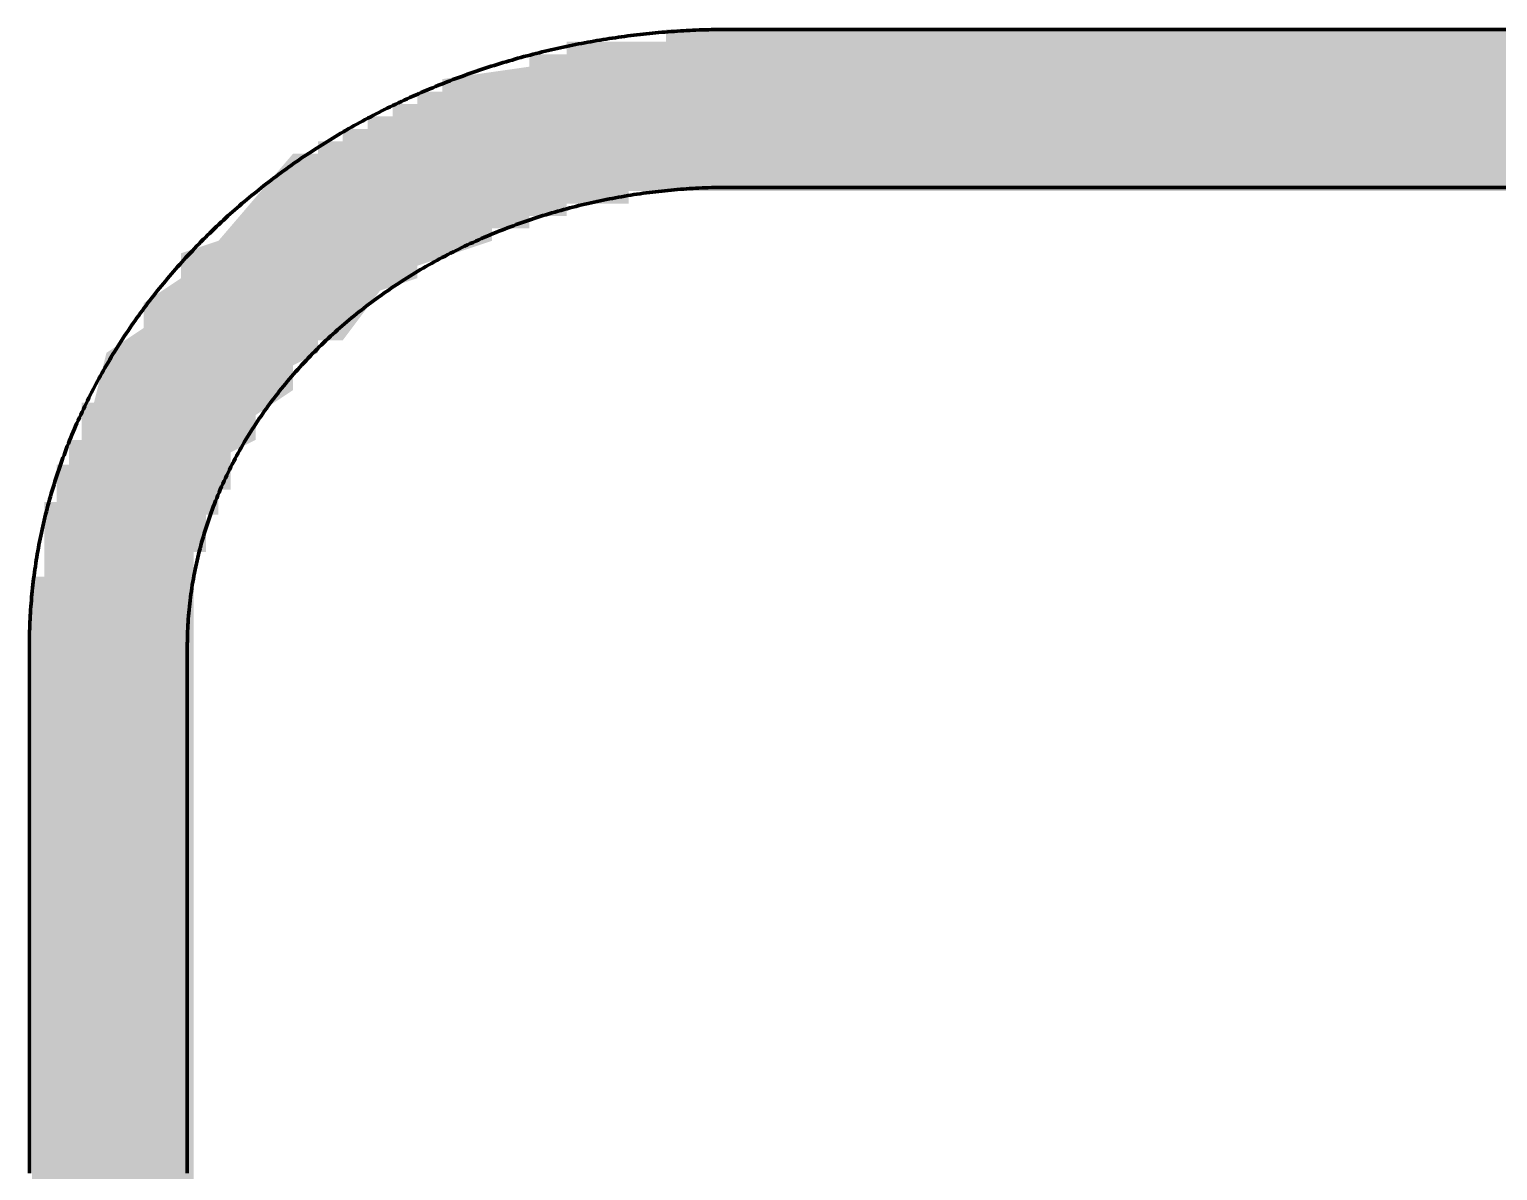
# Model space of a CAD drawing. Header units: millimetres. Extents: x 0 to 420, y 0 to 297.
# Drawn here: x 83.68 to 95.49, y 227.58 to 236.75 of the extents above; entities that cross this region are included whole.
import ezdxf

# ---------------------------------------------------------------- set-up
doc = ezdxf.new("R2010")
doc.units = ezdxf.units.MM
doc.layers.add('01-VISIBLE', color=7, linetype='CONTINUOUS', lineweight=70)
doc.layers.add('13-GRAFICA', color=30, linetype='CONTINUOUS', lineweight=18)

msp = doc.modelspace()

# ---------------------------------------------------------------- hatches: boundary and pattern name
at = {"layer": '13-GRAFICA', "true_color": 0xb21820}
h = msp.add_hatch(color=7, dxfattribs=at)
h.dxf.hatch_style = 1
h.paths.add_polyline_path([(83.7, 208.75), (83.7, 232.35), (83.8, 232.35), (83.8, 232.95), (83.9, 232.95), (83.9, 233.25), (84, 233.25), (84, 233.45), (84.1, 233.45), (84.1, 233.75), (84.2, 233.75), (84.3, 234.15), (84.6, 234.35), (84.6, 234.55), (84.9, 234.75), (84.9, 234.95), (85.2, 235.05), (85.8, 235.75), (86, 235.75), (86, 235.85), (86.2, 235.85), (86.2, 235.95), (86.4, 235.95), (86.4, 236.05), (86.6, 236.05), (86.6, 236.15), (86.8, 236.15), (86.8, 236.25), (87, 236.25), (87, 236.35), (87.7, 236.45), (87.7, 236.55), (88, 236.55), (88, 236.65), (88.8, 236.65), (88.8, 236.75), (97.2, 236.75), (97.2, 236.65), (98, 236.65), (98, 236.55), (98.3, 236.55), (98.3, 236.45), (98.7, 236.45), (98.7, 236.35), (99, 236.35), (99, 236.25), (99.2, 236.25), (99.2, 236.15), (99.4, 236.15), (99.4, 236.05), (99.6, 236.05), (99.6, 235.95), (100.2, 235.75), (100.8, 235.05), (101.1, 234.95), (101.1, 234.75), (101.2, 234.75), (101.2, 234.65), (101.4, 234.55), (101.4, 234.35), (101.7, 234.15), (101.7, 233.95), (101.8, 233.95), (101.8, 233.75), (101.9, 233.75), (101.9, 233.45), (102, 233.45), (102, 233.25), (102.1, 233.25), (102.2, 232.35), (102.3, 232.35), (102.3, 208.75), (102.2, 208.75), (102, 208.45), (101.8, 208.45), (101.7, 208.25), (101.5, 208.25), (101.4, 208.05), (101.2, 208.05), (101.2, 204.95), (101, 204.95), (101, 232.55), (100.9, 232.55), (100.9, 232.85), (100.8, 232.85), (100.8, 233.05), (100.7, 233.05), (100.7, 233.35), (100.6, 233.35), (100.5, 233.65), (100.2, 233.85), (100.2, 234.05), (100.1, 234.05), (100, 234.25), (99.8, 234.25), (99.8, 234.35), (99.7, 234.35), (99.5, 234.65), (99.3, 234.65), (99.2, 234.85), (99, 234.85), (99, 234.95), (98.8, 234.95), (98.8, 235.05), (98.6, 235.05), (98.6, 235.15), (98, 235.25), (98, 235.35), (97.5, 235.35), (97.5, 235.45), (88.5, 235.45), (88.5, 235.35), (88, 235.35), (88, 235.25), (87.7, 235.25), (87.7, 235.15), (87.4, 235.15), (87.4, 235.05), (86.8, 234.85), (86.8, 234.75), (86.5, 234.65), (86.2, 234.25), (86, 234.25), (86, 234.15), (85.8, 234.05), (85.8, 233.85), (85.5, 233.65), (85.5, 233.45), (85.3, 233.35), (85.3, 233.05), (85.2, 233.05), (85.2, 232.85), (85.1, 232.85), (85.1, 232.55), (85, 232.55), (85, 204.95), (84.8, 204.95), (84.8, 208.05), (84.6, 208.05), (84.5, 208.25), (84.3, 208.25), (84.2, 208.45), (84, 208.45), (84, 208.55)])

# ---------------------------------------------------------------- linework, layer by layer
at = {"layer": '01-VISIBLE'}
for p, q in [((89.315, 236.75), (96.685, 236.75)), ((89.315, 235.48), (96.685, 235.48)), ((83.68, 229.481), (83.68, 231.7849)), ((84.95, 229.481), (84.95, 231.7849))]:
    msp.add_line(p, q, dxfattribs=at)
for points in [[(83.68, 231.7849), (83.6801, 231.8099), (83.6803, 231.8349), (83.6806, 231.86), (83.6811, 231.885), (83.6818, 231.91), (83.6826, 231.935), (83.6835, 231.96), (83.6846, 231.985), (83.6858, 232.01), (83.6871, 232.035), (83.6886, 232.06), (83.6903, 232.085), (83.6921, 232.11), (83.694, 232.1349), (83.6961, 232.1599), (83.6983, 232.1848), (83.7006, 232.2097), (83.7031, 232.2346), (83.7057, 232.2595), (83.7085, 232.2844), (83.7114, 232.3092), (83.7145, 232.3341), (83.7177, 232.3589), (83.721, 232.3837), (83.7245, 232.4085), (83.7281, 232.4333), (83.7319, 232.458), (83.7358, 232.4827), (83.7399, 232.5074), (83.744, 232.5321), (83.7484, 232.5568), (83.7528, 232.5814), (83.7574, 232.606), (83.7622, 232.6306), (83.767, 232.6551), (83.7721, 232.6796), (83.7772, 232.7041), (83.7825, 232.7286), (83.7879, 232.753), (83.7935, 232.7774), (83.7992, 232.8018), (83.805, 232.8261), (83.811, 232.8504), (83.8171, 232.8747), (83.8234, 232.8989), (83.8298, 232.9232), (83.8363, 232.9473), (83.8429, 232.9714), (83.8497, 232.9955), (83.8566, 233.0196), (83.8637, 233.0436), (83.8709, 233.0676), (83.8782, 233.0915), (83.8857, 233.1154), (83.8932, 233.1393), (83.901, 233.1631), (83.9088, 233.1868), (83.9168, 233.2106), (83.9249, 233.2342), (83.9331, 233.2579), (83.9415, 233.2815), (83.95, 233.305), (83.9586, 233.3285), (83.9674, 233.3519), (83.9763, 233.3753), (83.9853, 233.3987), (83.9945, 233.422), (84.0037, 233.4452), (84.0131, 233.4684), (84.0227, 233.4916), (84.0323, 233.5147), (84.0421, 233.5377), (84.052, 233.5607), (84.062, 233.5836), (84.0722, 233.6065), (84.0824, 233.6293), (84.0928, 233.6521), (84.1033, 233.6748), (84.114, 233.6975), (84.1247, 233.7201), (84.1356, 233.7426), (84.1466, 233.7651), (84.1577, 233.7875), (84.169, 233.8099), (84.1804, 233.8322), (84.1918, 233.8544), (84.2034, 233.8766), (84.2151, 233.8987), (84.227, 233.9208), (84.2389, 233.9428), (84.251, 233.9647), (84.2632, 233.9866), (84.2755, 234.0084), (84.2879, 234.0301), (84.3004, 234.0518), (84.3131, 234.0734), (84.3258, 234.0949), (84.3387, 234.1164), (84.3517, 234.1378), (84.3647, 234.1591), (84.3779, 234.1804), (84.3912, 234.2016), (84.4047, 234.2227), (84.4182, 234.2438), (84.4318, 234.2647), (84.4456, 234.2857), (84.4594, 234.3065), (84.4734, 234.3273), (84.4875, 234.348), (84.5016, 234.3686), (84.5159, 234.3892), (84.5303, 234.4097), (84.5448, 234.4301), (84.5594, 234.4504), (84.5741, 234.4707), (84.5889, 234.4909), (84.6037, 234.511), (84.6187, 234.531), (84.6338, 234.551), (84.649, 234.5709), (84.6643, 234.5907), (84.6798, 234.6104), (84.6952, 234.63), (84.7108, 234.6496), (84.7265, 234.6691), (84.7423, 234.6885), (84.7582, 234.7079), (84.7742, 234.7271), (84.7903, 234.7463), (84.8065, 234.7654), (84.8227, 234.7844), (84.8391, 234.8034), (84.8555, 234.8222), (84.8721, 234.841), (84.8887, 234.8597), (84.9055, 234.8783), (84.9223, 234.8969), (84.9392, 234.9153), (84.9562, 234.9337), (84.9733, 234.952), (84.9905, 234.9702), (85.0077, 234.9883), (85.0251, 235.0063), (85.0425, 235.0243), (85.0601, 235.0421), (85.0777, 235.0599), (85.0954, 235.0776), (85.1132, 235.0952), (85.131, 235.1128), (85.149, 235.1302), (85.167, 235.1476), (85.1851, 235.1648), (85.2033, 235.182), (85.2216, 235.1991), (85.24, 235.2161), (85.2584, 235.2331), (85.2769, 235.2499), (85.2955, 235.2666), (85.3142, 235.2833), (85.333, 235.2999), (85.3518, 235.3164), (85.3707, 235.3328), (85.3897, 235.3491), (85.4088, 235.3653), (85.4279, 235.3814), (85.4471, 235.3975), (85.4664, 235.4134), (85.4858, 235.4293), (85.5052, 235.445), (85.5247, 235.4607), (85.5443, 235.4763), (85.5639, 235.4918), (85.5836, 235.5072), (85.6034, 235.5226), (85.6233, 235.5378), (85.6432, 235.5529), (85.6632, 235.568), (85.6833, 235.583), (85.7034, 235.5978), (85.7236, 235.6126), (85.7439, 235.6273), (85.7642, 235.6419), (85.7846, 235.6564), (85.8051, 235.6708), (85.8256, 235.6851), (85.8462, 235.6994), (85.8669, 235.7135), (85.8876, 235.7275), (85.9084, 235.7415), (85.9292, 235.7553), (85.9501, 235.7691), (85.9711, 235.7828), (85.9921, 235.7964), (86.0132, 235.8098), (86.0343, 235.8232), (86.0555, 235.8365), (86.0768, 235.8497), (86.0981, 235.8628), (86.1195, 235.8759), (86.1409, 235.8888), (86.1624, 235.9016), (86.184, 235.9144), (86.2056, 235.927), (86.2272, 235.9395), (86.2489, 235.952), (86.2707, 235.9644), (86.2925, 235.9766), (86.3144, 235.9888), (86.3363, 236.0009), (86.3583, 236.0128), (86.3803, 236.0247), (86.4024, 236.0365), (86.4245, 236.0482), (86.4467, 236.0598), (86.4689, 236.0713), (86.4912, 236.0827), (86.5135, 236.0941), (86.5359, 236.1053), (86.5583, 236.1164), (86.5808, 236.1274), (86.6033, 236.1384), (86.6259, 236.1492), (86.6485, 236.1599), (86.6711, 236.1706), (86.6938, 236.1811), (86.7166, 236.1916), (86.7393, 236.202), (86.7622, 236.2122), (86.785, 236.2224), (86.808, 236.2325), (86.8309, 236.2424), (86.8539, 236.2523), (86.8769, 236.2621), (86.9, 236.2718), (86.9231, 236.2814), (86.9463, 236.2909), (86.9695, 236.3003), (86.9927, 236.3096), (87.016, 236.3188), (87.0393, 236.3279), (87.0627, 236.3369), (87.0861, 236.3458), (87.1095, 236.3546), (87.1329, 236.3634), (87.1564, 236.372), (87.18, 236.3805), (87.2035, 236.3889), (87.2271, 236.3973), (87.2508, 236.4055), (87.2744, 236.4137), (87.2981, 236.4217), (87.3219, 236.4297), (87.3456, 236.4375), (87.3694, 236.4453), (87.3933, 236.4529), (87.4171, 236.4605), (87.441, 236.4679), (87.4649, 236.4753), (87.4889, 236.4826), (87.5129, 236.4897), (87.5369, 236.4968), (87.5609, 236.5038), (87.585, 236.5107), (87.6091, 236.5175), (87.6332, 236.5241), (87.6573, 236.5307), (87.6815, 236.5372), (87.7057, 236.5436), (87.7299, 236.5499), (87.7542, 236.5561), (87.7785, 236.5622), (87.8028, 236.5682), (87.8271, 236.5741), (87.8514, 236.5799), (87.8758, 236.5857), (87.9002, 236.5913), (87.9246, 236.5968), (87.949, 236.6022), (87.9735, 236.6075), (87.998, 236.6128), (88.0225, 236.6179), (88.047, 236.6229), (88.0715, 236.6278), (88.0961, 236.6327), (88.1207, 236.6374), (88.1453, 236.6421), (88.1699, 236.6466), (88.1945, 236.651), (88.2192, 236.6554), (88.2438, 236.6596), (88.2685, 236.6638), (88.2932, 236.6679), (88.3179, 236.6718), (88.3426, 236.6757), (88.3674, 236.6794), (88.3921, 236.6831), (88.4169, 236.6867), (88.4417, 236.6901), (88.4665, 236.6935), (88.4913, 236.6968), (88.5162, 236.7), (88.541, 236.703), (88.5658, 236.706), (88.5907, 236.7089), (88.6156, 236.7117), (88.6405, 236.7144), (88.6654, 236.717), (88.6903, 236.7195), (88.7152, 236.7218), (88.7401, 236.7241), (88.765, 236.7263), (88.79, 236.7284), (88.8149, 236.7304), (88.8399, 236.7324), (88.8648, 236.7342), (88.8898, 236.7359), (88.9148, 236.7375), (88.9398, 236.739), (88.9648, 236.7404), (88.9898, 236.7417), (89.0148, 236.743), (89.0398, 236.7441), (89.0648, 236.7451), (89.0898, 236.746), (89.1148, 236.7469), (89.1398, 236.7476), (89.1648, 236.7482), (89.1899, 236.7488), (89.2149, 236.7492), (89.2399, 236.7496), (89.2649, 236.7498), (89.29, 236.75), (89.315, 236.75)], [(84.95, 231.7849), (84.9501, 231.8099), (84.9504, 231.835), (84.9509, 231.86), (84.9516, 231.8851), (84.9525, 231.9101), (84.9536, 231.9352), (84.9549, 231.9602), (84.9565, 231.9852), (84.9582, 232.0102), (84.9601, 232.0352), (84.9622, 232.0602), (84.9645, 232.0851), (84.967, 232.11), (84.9697, 232.135), (84.9726, 232.1598), (84.9757, 232.1847), (84.979, 232.2095), (84.9825, 232.2344), (84.9863, 232.2591), (84.9902, 232.2839), (84.9942, 232.3086), (84.9985, 232.3333), (85.003, 232.358), (85.0077, 232.3826), (85.0126, 232.4072), (85.0177, 232.4317), (85.0229, 232.4562), (85.0284, 232.4807), (85.034, 232.5051), (85.0399, 232.5294), (85.0459, 232.5538), (85.0521, 232.578), (85.0586, 232.6023), (85.0652, 232.6264), (85.072, 232.6505), (85.0789, 232.6746), (85.0861, 232.6986), (85.0934, 232.7226), (85.101, 232.7465), (85.1087, 232.7703), (85.1166, 232.7941), (85.1247, 232.8178), (85.133, 232.8415), (85.1414, 232.8651), (85.15, 232.8886), (85.1588, 232.9121), (85.1678, 232.9354), (85.177, 232.9588), (85.1863, 232.982), (85.1958, 233.0052), (85.2055, 233.0283), (85.2154, 233.0514), (85.2254, 233.0743), (85.2356, 233.0972), (85.246, 233.12), (85.2565, 233.1428), (85.2672, 233.1654), (85.2781, 233.188), (85.2892, 233.2105), (85.3004, 233.2329), (85.3117, 233.2552), (85.3233, 233.2775), (85.335, 233.2996), (85.3468, 233.3217), (85.3588, 233.3437), (85.371, 233.3656), (85.3833, 233.3874), (85.3958, 233.4091), (85.4085, 233.4308), (85.4213, 233.4523), (85.4342, 233.4738), (85.4473, 233.4951), (85.4606, 233.5164), (85.474, 233.5376), (85.4875, 233.5586), (85.5012, 233.5796), (85.5151, 233.6005), (85.5291, 233.6213), (85.5432, 233.642), (85.5575, 233.6626), (85.5719, 233.6831), (85.5865, 233.7035), (85.6012, 233.7238), (85.616, 233.7439), (85.631, 233.764), (85.6461, 233.784), (85.6614, 233.8039), (85.6767, 233.8237), (85.6923, 233.8434), (85.7079, 233.8629), (85.7237, 233.8824), (85.7396, 233.9018), (85.7556, 233.921), (85.7718, 233.9402), (85.7881, 233.9592), (85.8045, 233.9782), (85.821, 233.997), (85.8377, 234.0157), (85.8545, 234.0343), (85.8714, 234.0528), (85.8884, 234.0712), (85.9055, 234.0895), (85.9228, 234.1076), (85.9402, 234.1257), (85.9577, 234.1436), (85.9753, 234.1615), (85.993, 234.1792), (86.0108, 234.1968), (86.0288, 234.2143), (86.0468, 234.2317), (86.065, 234.2489), (86.0832, 234.2661), (86.1016, 234.2831), (86.1201, 234.3001), (86.1387, 234.3169), (86.1574, 234.3336), (86.1762, 234.3502), (86.195, 234.3666), (86.214, 234.383), (86.2331, 234.3992), (86.2523, 234.4153), (86.2716, 234.4313), (86.291, 234.4472), (86.3105, 234.4629), (86.33, 234.4786), (86.3497, 234.4941), (86.3695, 234.5095), (86.3893, 234.5248), (86.4093, 234.54), (86.4293, 234.5551), (86.4494, 234.57), (86.4696, 234.5848), (86.4899, 234.5995), (86.5103, 234.6141), (86.5308, 234.6286), (86.5513, 234.6429), (86.5719, 234.6571), (86.5927, 234.6712), (86.6135, 234.6852), (86.6343, 234.6991), (86.6553, 234.7128), (86.6763, 234.7264), (86.6974, 234.7399), (86.7186, 234.7533), (86.7399, 234.7666), (86.7612, 234.7797), (86.7826, 234.7927), (86.8041, 234.8056), (86.8257, 234.8184), (86.8473, 234.8311), (86.869, 234.8436), (86.8908, 234.856), (86.9126, 234.8683), (86.9345, 234.8805), (86.9565, 234.8925), (86.9785, 234.9044), (87.0006, 234.9162), (87.0228, 234.9279), (87.045, 234.9395), (87.0673, 234.9509), (87.0897, 234.9622), (87.1121, 234.9734), (87.1346, 234.9845), (87.1571, 234.9955), (87.1797, 235.0063), (87.2024, 235.017), (87.2251, 235.0276), (87.2478, 235.0381), (87.2707, 235.0484), (87.2936, 235.0586), (87.3165, 235.0687), (87.3395, 235.0787), (87.3625, 235.0885), (87.3856, 235.0983), (87.4088, 235.1079), (87.4319, 235.1174), (87.4552, 235.1267), (87.4785, 235.136), (87.5018, 235.1451), (87.5252, 235.1541), (87.5486, 235.163), (87.5721, 235.1717), (87.5957, 235.1803), (87.6192, 235.1888), (87.6428, 235.1972), (87.6665, 235.2055), (87.6902, 235.2136), (87.7139, 235.2216), (87.7377, 235.2295), (87.7615, 235.2373), (87.7854, 235.2449), (87.8093, 235.2525), (87.8333, 235.2599), (87.8572, 235.2672), (87.8812, 235.2743), (87.9053, 235.2813), (87.9294, 235.2883), (87.9535, 235.2951), (87.9777, 235.3017), (88.0018, 235.3083), (88.0261, 235.3147), (88.0503, 235.321), (88.0746, 235.3272), (88.0989, 235.3332), (88.1233, 235.3392), (88.1476, 235.345), (88.1721, 235.3506), (88.1965, 235.3562), (88.2209, 235.3617), (88.2454, 235.367), (88.2699, 235.3722), (88.2945, 235.3773), (88.3191, 235.3822), (88.3436, 235.387), (88.3683, 235.3917), (88.3929, 235.3963), (88.4175, 235.4008), (88.4422, 235.4051), (88.4669, 235.4093), (88.4916, 235.4134), (88.5164, 235.4174), (88.5412, 235.4213), (88.5659, 235.425), (88.5907, 235.4286), (88.6155, 235.4321), (88.6404, 235.4354), (88.6652, 235.4387), (88.6901, 235.4418), (88.715, 235.4448), (88.7399, 235.4477), (88.7648, 235.4504), (88.7897, 235.4531), (88.8146, 235.4556), (88.8396, 235.4579), (88.8645, 235.4602), (88.8895, 235.4623), (88.9145, 235.4644), (88.9395, 235.4663), (88.9645, 235.468), (88.9895, 235.4697), (89.0145, 235.4712), (89.0395, 235.4726), (89.0645, 235.4739), (89.0895, 235.4751), (89.1146, 235.4761), (89.1396, 235.477), (89.1647, 235.4778), (89.1897, 235.4785), (89.2148, 235.479), (89.2398, 235.4795), (89.2649, 235.4798), (89.2899, 235.4799), (89.315, 235.48)], [(83.68, 227.556), (83.68, 227.581), (83.68, 227.606), (83.68, 227.631), (83.68, 227.656), (83.68, 227.681), (83.68, 227.706), (83.68, 227.731), (83.68, 227.756), (83.68, 227.781), (83.68, 227.806), (83.68, 227.831), (83.68, 227.856), (83.68, 227.881), (83.68, 227.906), (83.68, 227.931), (83.68, 227.956), (83.68, 227.981), (83.68, 228.006), (83.68, 228.031), (83.68, 228.056), (83.68, 228.081), (83.68, 228.106), (83.68, 228.131), (83.68, 228.156), (83.68, 228.181), (83.68, 228.206), (83.68, 228.231), (83.68, 228.256), (83.68, 228.281), (83.68, 228.306), (83.68, 228.331), (83.68, 228.356), (83.68, 228.381), (83.68, 228.406), (83.68, 228.431), (83.68, 228.456), (83.68, 228.481), (83.68, 228.506), (83.68, 228.531), (83.68, 228.556), (83.68, 228.581), (83.68, 228.606), (83.68, 228.631), (83.68, 228.656), (83.68, 228.681), (83.68, 228.706), (83.68, 228.731), (83.68, 228.756), (83.68, 228.781), (83.68, 228.806), (83.68, 228.831), (83.68, 228.856), (83.68, 228.881), (83.68, 228.906), (83.68, 228.931), (83.68, 228.956), (83.68, 228.981), (83.68, 229.006), (83.68, 229.031), (83.68, 229.056), (83.68, 229.081), (83.68, 229.106), (83.68, 229.131), (83.68, 229.156), (83.68, 229.181), (83.68, 229.206), (83.68, 229.231), (83.68, 229.256), (83.68, 229.281), (83.68, 229.306), (83.68, 229.331), (83.68, 229.356), (83.68, 229.381), (83.68, 229.406), (83.68, 229.431), (83.68, 229.456), (83.68, 229.481)], [(84.95, 227.556), (84.95, 227.581), (84.95, 227.606), (84.95, 227.631), (84.95, 227.656), (84.95, 227.681), (84.95, 227.706), (84.95, 227.731), (84.95, 227.756), (84.95, 227.781), (84.95, 227.806), (84.95, 227.831), (84.95, 227.856), (84.95, 227.881), (84.95, 227.906), (84.95, 227.931), (84.95, 227.956), (84.95, 227.981), (84.95, 228.006), (84.95, 228.031), (84.95, 228.056), (84.95, 228.081), (84.95, 228.106), (84.95, 228.131), (84.95, 228.156), (84.95, 228.181), (84.95, 228.206), (84.95, 228.231), (84.95, 228.256), (84.95, 228.281), (84.95, 228.306), (84.95, 228.331), (84.95, 228.356), (84.95, 228.381), (84.95, 228.406), (84.95, 228.431), (84.95, 228.456), (84.95, 228.481), (84.95, 228.506), (84.95, 228.531), (84.95, 228.556), (84.95, 228.581), (84.95, 228.606), (84.95, 228.631), (84.95, 228.656), (84.95, 228.681), (84.95, 228.706), (84.95, 228.731), (84.95, 228.756), (84.95, 228.781), (84.95, 228.806), (84.95, 228.831), (84.95, 228.856), (84.95, 228.881), (84.95, 228.906), (84.95, 228.931), (84.95, 228.956), (84.95, 228.981), (84.95, 229.006), (84.95, 229.031), (84.95, 229.056), (84.95, 229.081), (84.95, 229.106), (84.95, 229.131), (84.95, 229.156), (84.95, 229.181), (84.95, 229.206), (84.95, 229.231), (84.95, 229.256), (84.95, 229.281), (84.95, 229.306), (84.95, 229.331), (84.95, 229.356), (84.95, 229.381), (84.95, 229.406), (84.95, 229.431), (84.95, 229.456), (84.95, 229.481)]]:
    msp.add_lwpolyline(points, dxfattribs=at)

doc.saveas('drawing.dxf')
